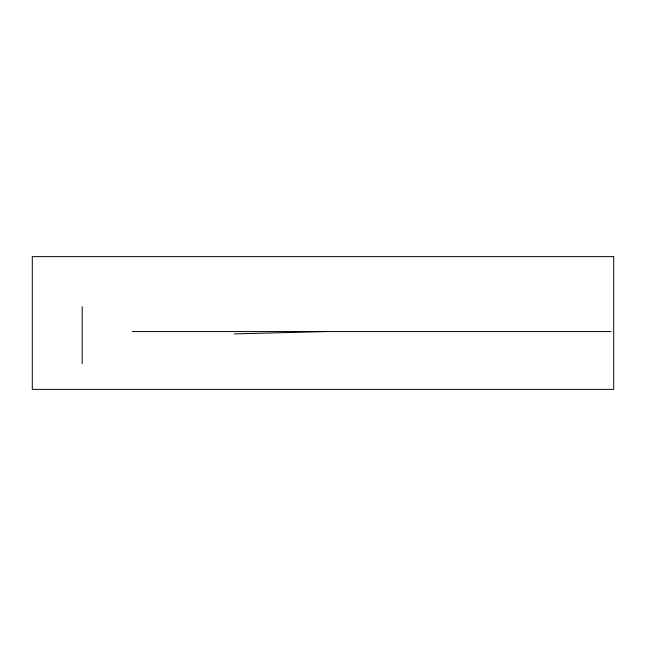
<?xml version="1.0" encoding="UTF-8"?>
<svg xmlns="http://www.w3.org/2000/svg" width="646" height="646" viewBox="0 0 646 646"><rect width="100%" height="100%" fill="white"/><g stroke="black" fill="none" stroke-linecap="round" stroke-linejoin="round"><path stroke-width="0.97" d="M234.328 333.901L326.109 331.56M132.236 331.56L610.971 331.56M82.203 306.721L82.203 363.755M613.7 256.624L32.3 256.624L32.3 389.376L613.7 389.376L613.7 256.624"/></g></svg>
